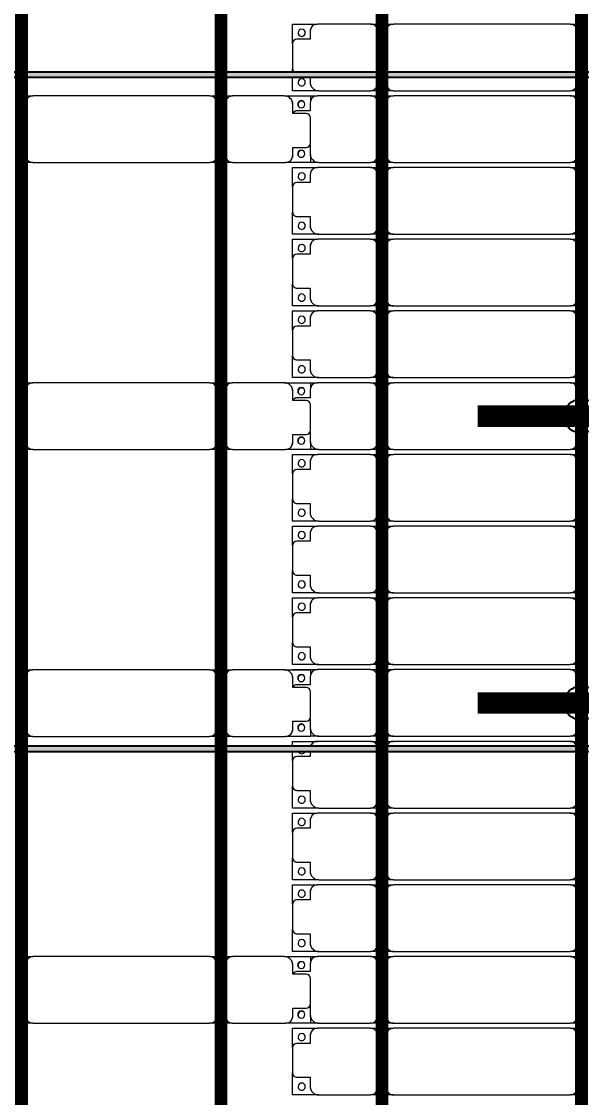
# Model space of a CAD drawing. Header units: millimetres. Extents: x 312848 to 517332, y -142134 to -35114.
# Drawn here: x 395425 to 399325, y -120078 to -112578 of the extents above; entities that cross this region are included whole.
import ezdxf

# ---------------------------------------------------------------- set-up
doc = ezdxf.new("R2010")
doc.units = ezdxf.units.MM
for name, color, linetype, lineweight in [('A-ANNO-DIMS', 211, 'Continuous', 9), ('A-ANNO-DIMS-500', 211, 'Continuous', 9), ('A-GENM', 13, 'Continuous', 9), ('S-BEAM', 12, 'Continuous', 9)]:
    doc.layers.add(name, color=color, linetype=linetype, lineweight=lineweight)
doc.layers.add('GC-HOP 40x60 GIA CUONG', color=1, linetype='Continuous')
doc.styles.add('Trebuchet MS', font='trebuc.ttf', dxfattribs={"width": 0.8, "height": 1500})
doc.dimstyles.new('Arc_Length_-_3mm_Trebuchet_MS_3', dxfattribs={"dimscale": 304.8, "dimtxt": 1546.42636, "dimasz": 1.64042, "dimexe": 2.46063, "dimexo": 2.46063, "dimgap": 0.492126, "dimtad": 1, "dimdec": 0, "dimrnd": 10, "dimzin": 0, "dimdsep": 46, "dimtxsty": 'Trebuchet MS', "dimblk1": 'OBLIQUE', "dimblk2": 'OBLIQUE', "dimsah": 1, "dimcen": 0.09, "dimdle": 1.64042, "dimazin": 0, "dimtfac": 1, "dimtdec": 4, "dimtix": 1, "dimtmove": 0, "dimatfit": 3, "dimfxl": 1, "dimtvp": 1, "dimtfill": 1, "dimtolj": 1, "dimtzin": 0, "dimarcsym": 2})

# ---------------------------------------------------------------- blocks, each defined once
blk = doc.blocks.new('Dai phao do pin - DẢI PHAO ĐỠ PIN-67477-KHUNG KẾT CẤU BÈ PIN 3')
at = {"layer": 'A-GENM', "color": 7}
for p, q in [((67090, 241.6), (67149.7, 241.6)), ((68380.3, 241.6), (67149.7, 241.6)), ((68380.3, 241.6), (68440, 241.6)), ((68480, 241.6), (68539.7, 241.6)), ((68899.7, 241.6), (68539.7, 241.6)), ((68899.7, 241.6), (69082.2, 241.6)), ((69082.2, 241.6), (69082.2, 196.5)), ((67099.7, 191.6), (67099.7, -173.4)), ((68430.3, -173.4), (68430.3, 191.6)), ((68489.7, 191.6), (68489.7, -173.4)), ((68959.7, 118.2), (68959.7, 181.6)), ((69052.2, 118.2), (68959.7, 118.2)), ((69082.2, -88.2), (69082.2, 88.2)), ((68959.7, -173.4), (68959.7, -118.2)), ((68959.7, -118.2), (69052.2, -118.2)), ((67149.7, -223.4), (67090, -223.4)), ((67149.7, -223.4), (68380.3, -223.4)), ((68440, -223.4), (68380.3, -223.4)), ((68539.7, -223.4), (68480, -223.4)), ((68539.7, -223.4), (68909.7, -223.4)), ((69082.2, -223.4), (68909.7, -223.4)), ((69082.2, -169.7), (69082.2, -223.4))]:
    blk.add_line(p, q, dxfattribs=at)
for centre, radius, start, end in [((67149.7, 191.6), 50, 90, 180), ((67149.7, 191.6), 50, 105, 180), ((68380.3, 191.6), 50, 0, 90), ((68380.3, 191.6), 50, 15, 90), ((68539.7, 191.6), 50, 90, 180), ((68539.7, 191.6), 50, 135, 180), ((68899.7, 181.6), 60, 360, 90), ((68899.7, 181.6), 60, 360, 30), ((69018.6, 183.2), 25, 0, 180), ((69018.6, 183.2), 25, 180, 0), ((69052.2, 88.2), 30, 0, 90), ((69018.6, -161.8), 25, 0, 180), ((69052.2, -88.2), 30, 270, 0), ((69052.2, -88.2), 30, 300, 330), ((67149.7, -173.4), 50, 180, 270), ((67149.7, -173.4), 50, 180, 270), ((68380.3, -173.4), 50, 270, 0), ((68380.3, -173.4), 50, 285, 0), ((68539.7, -173.4), 50, 180, 270), ((68539.7, -173.4), 50, 180, 225), ((68909.7, -173.4), 50, 270, 0), ((68909.7, -173.4), 50, 315, 0), ((69018.6, -161.8), 25, 180, 0)]:
    blk.add_arc(centre, radius, start, end, dxfattribs=at)
blk = doc.blocks.new('Dai phao do pin - DẢI PHAO ĐỠ PIN-V1-KHUNG KẾT CẤU BÈ PIN 3')
at = {"layer": 'A-GENM', "color": 7}
for p, q in [((67090, 241.6), (67149.7, 241.6)), ((68380.3, 241.6), (67149.7, 241.6)), ((68380.3, 241.6), (68440, 241.6)), ((68480, 241.6), (68539.7, 241.6)), ((68899.7, 241.6), (68539.7, 241.6)), ((68899.7, 241.6), (69082.2, 241.6)), ((69082.2, 241.6), (69082.2, 196.5)), ((67099.7, 191.6), (67099.7, -173.4)), ((68430.3, -173.4), (68430.3, 191.6)), ((68489.7, 191.6), (68489.7, -173.4)), ((68959.7, 118.2), (68959.7, 181.6)), ((69052.2, 118.2), (68959.7, 118.2)), ((69082.2, -88.2), (69082.2, 88.2)), ((68959.7, -173.4), (68959.7, -118.2)), ((68959.7, -118.2), (69052.2, -118.2)), ((67149.7, -223.4), (67090, -223.4)), ((67149.7, -223.4), (68380.3, -223.4)), ((68440, -223.4), (68380.3, -223.4)), ((68539.7, -223.4), (68480, -223.4)), ((68539.7, -223.4), (68909.7, -223.4)), ((69082.2, -223.4), (68909.7, -223.4)), ((69082.2, -169.7), (69082.2, -223.4))]:
    blk.add_line(p, q, dxfattribs=at)
for centre, radius, start, end in [((67149.7, 191.6), 50, 90, 180), ((67149.7, 191.6), 50, 105, 180), ((68380.3, 191.6), 50, 0, 90), ((68380.3, 191.6), 50, 15, 90), ((68539.7, 191.6), 50, 90, 180), ((68539.7, 191.6), 50, 135, 180), ((68899.7, 181.6), 60, 360, 90), ((68899.7, 181.6), 60, 360, 30), ((69018.6, 183.2), 25, 0, 180), ((69018.6, 183.2), 25, 180, 0), ((69052.2, 88.2), 30, 0, 90), ((69018.6, -161.8), 25, 0, 180), ((69052.2, -88.2), 30, 270, 0), ((69052.2, -88.2), 30, 300, 330), ((67149.7, -173.4), 50, 180, 270), ((67149.7, -173.4), 50, 180, 270), ((68380.3, -173.4), 50, 270, 0), ((68380.3, -173.4), 50, 285, 0), ((68539.7, -173.4), 50, 180, 270), ((68539.7, -173.4), 50, 180, 225), ((68909.7, -173.4), 50, 270, 0), ((68909.7, -173.4), 50, 315, 0), ((69018.6, -161.8), 25, 180, 0)]:
    blk.add_arc(centre, radius, start, end, dxfattribs=at)
blk = doc.blocks.new('Dai phao do pin - DẢI PHAO ĐỠ PIN-V3-KHUNG KẾT CẤU BÈ PIN 3')
at = {"layer": 'A-GENM', "color": 7}
for p, q in [((67090, 241.6), (67149.7, 241.6)), ((68380.3, 241.6), (67149.7, 241.6)), ((68380.3, 241.6), (68440, 241.6)), ((68480, 241.6), (68539.7, 241.6)), ((68899.7, 241.6), (68539.7, 241.6)), ((68899.7, 241.6), (69082.2, 241.6)), ((69082.2, 241.6), (69082.2, 196.5)), ((67099.7, 191.6), (67099.7, -173.4)), ((68430.3, -173.4), (68430.3, 191.6)), ((68489.7, 191.6), (68489.7, -173.4)), ((68959.7, 118.2), (68959.7, 181.6)), ((69052.2, 118.2), (68959.7, 118.2)), ((69082.2, -88.2), (69082.2, 88.2)), ((68959.7, -173.4), (68959.7, -118.2)), ((68959.7, -118.2), (69052.2, -118.2)), ((67149.7, -223.4), (67090, -223.4)), ((67149.7, -223.4), (68380.3, -223.4)), ((68440, -223.4), (68380.3, -223.4)), ((68539.7, -223.4), (68480, -223.4)), ((68539.7, -223.4), (68909.7, -223.4)), ((69082.2, -223.4), (68909.7, -223.4)), ((69082.2, -169.7), (69082.2, -223.4))]:
    blk.add_line(p, q, dxfattribs=at)
for centre, radius, start, end in [((67149.7, 191.6), 50, 90, 180), ((67149.7, 191.6), 50, 105, 180), ((68380.3, 191.6), 50, 0, 90), ((68380.3, 191.6), 50, 15, 90), ((68539.7, 191.6), 50, 90, 180), ((68539.7, 191.6), 50, 135, 180), ((68899.7, 181.6), 60, 360, 90), ((68899.7, 181.6), 60, 360, 30), ((69018.6, 183.2), 25, 0, 180), ((69018.6, 183.2), 25, 180, 0), ((69052.2, 88.2), 30, 0, 90), ((69018.6, -161.8), 25, 0, 180), ((69052.2, -88.2), 30, 270, 0), ((69052.2, -88.2), 30, 300, 330), ((67149.7, -173.4), 50, 180, 270), ((67149.7, -173.4), 50, 180, 270), ((68380.3, -173.4), 50, 270, 0), ((68380.3, -173.4), 50, 285, 0), ((68539.7, -173.4), 50, 180, 270), ((68539.7, -173.4), 50, 180, 225), ((68909.7, -173.4), 50, 270, 0), ((68909.7, -173.4), 50, 315, 0), ((69018.6, -161.8), 25, 180, 0)]:
    blk.add_arc(centre, radius, start, end, dxfattribs=at)
blk = doc.blocks.new('Dầm C52 - Hộp 40x60-V18-KHUNG KẾT CẤU BÈ PIN 3')
at = {"layer": 'S-BEAM', "lineweight": 25}
blk.add_hatch(color=4, dxfattribs=at).paths.add_polyline_path([(55975.3, -20), (55975.3, 20), (-55975.3, 20), (-55975.3, -20), (55935.6, -20)])
at = {"layer": 'S-BEAM', "color": 4, "lineweight": 25}
for p, q in [((-55975.3, 20), (55975.3, 20)), ((55975.3, -20), (-55975.3, -20))]:
    blk.add_line(p, q, dxfattribs=at)
blk = doc.blocks.new('Dầm C52 - Hộp 40x60-65303-KHUNG KẾT CẤU BÈ PIN 3')
at = {"layer": 'S-BEAM', "lineweight": 25}
blk.add_hatch(color=4, dxfattribs=at).paths.add_polyline_path([(55410.9, -20), (55410.9, 20), (-55410.9, 20), (-55410.9, -20), (55371.2, -20)])
at = {"layer": 'S-BEAM', "color": 4, "lineweight": 25}
for p, q in [((-55410.9, 20), (55410.9, 20)), ((55410.9, -20), (-55410.9, -20))]:
    blk.add_line(p, q, dxfattribs=at)
blk = doc.blocks.new('Dải phao đi lại kèm đỡ invester - DẢI PHAO ĐI LẠI-V20-KHUNG KẾT CẤU BÈ PIN 3')
at = {"layer": 'A-GENM', "color": 7}
for p, q in [((13258.4, 1312.2), (13411.8, 1312.2)), ((13258.4, 1129.7), (13258.4, 1312.2)), ((13381.8, 1282.2), (13381.8, 1189.7)), ((13588.2, 1312.2), (13411.8, 1312.2)), ((13588.2, 1312.2), (13723.4, 1312.2)), ((13618.2, 1189.7), (13618.2, 1282.2)), ((13723.4, 1312.2), (13723.4, 1139.7)), ((13794.6, 1312.2), (13803.5, 1312.2)), ((14118.2, 1189.7), (14118.2, 1282.2)), ((14169.7, 1312.2), (14176.8, 1312.2)), ((14223.4, 1312.2), (14223.4, 1139.7)), ((14258.4, 1312.2), (14411.8, 1312.2)), ((14258.4, 1129.7), (14258.4, 1312.2)), ((14381.8, 1282.2), (14381.8, 1189.7)), ((14588.2, 1312.2), (14411.8, 1312.2)), ((14588.2, 1312.2), (14723.4, 1312.2)), ((14618.2, 1189.7), (14618.2, 1282.2)), ((14723.4, 1312.2), (14723.4, 1139.7)), ((14758.4, 1312.2), (14911.8, 1312.2)), ((14758.4, 1129.7), (14758.4, 1312.2)), ((14881.8, 1282.2), (14881.8, 1189.7)), ((15088.2, 1312.2), (14911.8, 1312.2)), ((15088.2, 1312.2), (15223.4, 1312.2)), ((15118.2, 1189.7), (15118.2, 1282.2)), ((15223.4, 1312.2), (15223.4, 1139.7)), ((15258.4, 1312.2), (15411.8, 1312.2)), ((15258.4, 1129.7), (15258.4, 1312.2)), ((15381.8, 1282.2), (15381.8, 1189.7)), ((15588.2, 1312.2), (15411.8, 1312.2)), ((15588.2, 1312.2), (15651.2, 1312.2)), ((15618.2, 1189.7), (15618.2, 1282.2)), ((15691.2, 1312.2), (15723.4, 1312.2)), ((15723.4, 1312.2), (15723.4, 1139.7)), ((15794.6, 1312.2), (15803.5, 1312.2)), ((16118.2, 1189.7), (16118.2, 1282.2)), ((16169.7, 1312.2), (16176.8, 1312.2)), ((16223.4, 1312.2), (16223.4, 1139.7)), ((16258.4, 1312.2), (16411.8, 1312.2)), ((16258.4, 1129.7), (16258.4, 1312.2)), ((16381.8, 1282.2), (16381.8, 1189.7)), ((16588.2, 1312.2), (16411.8, 1312.2)), ((16588.2, 1312.2), (16723.4, 1312.2)), ((16618.2, 1189.7), (16618.2, 1282.2)), ((16723.4, 1312.2), (16723.4, 1139.7)), ((16758.4, 1312.2), (16911.8, 1312.2)), ((16758.4, 1129.7), (16758.4, 1312.2)), ((16881.8, 1282.2), (16881.8, 1189.7)), ((17088.2, 1312.2), (16911.8, 1312.2)), ((17088.2, 1312.2), (17223.4, 1312.2)), ((17118.2, 1189.7), (17118.2, 1282.2)), ((17223.4, 1312.2), (17223.4, 1139.7)), ((17258.4, 1312.2), (17411.8, 1312.2)), ((17258.4, 1129.7), (17258.4, 1312.2)), ((17381.8, 1282.2), (17381.8, 1189.7)), ((17588.2, 1312.2), (17411.8, 1312.2)), ((17588.2, 1312.2), (17723.4, 1312.2)), ((17618.2, 1189.7), (17618.2, 1282.2)), ((17723.4, 1312.2), (17723.4, 1139.7)), ((17794.6, 1312.2), (17803.5, 1312.2)), ((18118.2, 1189.7), (18118.2, 1282.2)), ((18169.7, 1312.2), (18176.8, 1312.2)), ((18223.4, 1312.2), (18223.4, 1139.7)), ((18258.4, 1312.2), (18411.8, 1312.2)), ((18258.4, 1129.7), (18258.4, 1312.2)), ((18381.8, 1282.2), (18381.8, 1189.7)), ((18588.2, 1312.2), (18411.8, 1312.2)), ((18588.2, 1312.2), (18723.4, 1312.2)), ((18618.2, 1189.7), (18618.2, 1282.2)), ((18723.4, 1312.2), (18723.4, 1139.7)), ((18758.4, 1312.2), (18911.8, 1312.2)), ((18758.4, 1129.7), (18758.4, 1312.2)), ((18881.8, 1282.2), (18881.8, 1189.7)), ((19088.2, 1312.2), (18911.8, 1312.2)), ((19088.2, 1312.2), (19223.4, 1312.2)), ((19118.2, 1189.7), (19118.2, 1282.2)), ((19223.4, 1312.2), (19223.4, 1139.7)), ((19258.4, 1312.2), (19411.8, 1312.2)), ((19258.4, 1129.7), (19258.4, 1312.2)), ((19381.8, 1282.2), (19381.8, 1189.7)), ((19588.2, 1312.2), (19411.8, 1312.2)), ((19588.2, 1312.2), (19723.4, 1312.2)), ((19618.2, 1189.7), (19618.2, 1282.2)), ((19723.4, 1312.2), (19723.4, 1139.7)), ((19794.6, 1312.2), (19803.5, 1312.2)), ((20118.2, 1189.7), (20118.2, 1282.2)), ((20169.7, 1312.2), (20176.8, 1312.2)), ((20223.4, 1312.2), (20223.4, 1139.7)), ((20258.4, 1312.2), (20351.2, 1312.2)), ((20258.4, 1129.7), (20258.4, 1312.2)), ((20391.2, 1312.2), (20411.8, 1312.2)), ((20588.2, 1312.2), (20411.8, 1312.2)), ((20588.2, 1312.2), (20723.4, 1312.2)), ((20618.2, 1189.7), (20618.2, 1282.2)), ((20723.4, 1312.2), (20723.4, 1139.7)), ((13258.4, 1129.7), (13258.4, 769.7)), ((13381.8, 1189.7), (13318.4, 1189.7)), ((13673.4, 1189.7), (13618.2, 1189.7)), ((13723.4, 769.7), (13723.4, 1139.7)), ((13758.4, 1129.7), (13758.4, 1188.8)), ((13758.4, 1129.7), (13758.4, 769.7)), ((13881.8, 1189.7), (13818.4, 1189.7)), ((14173.4, 1189.7), (14118.2, 1189.7)), ((14223.4, 769.7), (14223.4, 1139.7)), ((14258.4, 1129.7), (14258.4, 769.7)), ((14381.8, 1189.7), (14318.4, 1189.7)), ((14673.4, 1189.7), (14618.2, 1189.7)), ((14723.4, 769.7), (14723.4, 1139.7)), ((14758.4, 1129.7), (14758.4, 769.7)), ((14881.8, 1189.7), (14818.4, 1189.7)), ((15173.4, 1189.7), (15118.2, 1189.7)), ((15223.4, 769.7), (15223.4, 1139.7)), ((15258.4, 1129.7), (15258.4, 769.7)), ((15381.8, 1189.7), (15318.4, 1189.7)), ((15651.2, 1189.7), (15618.2, 1189.7)), ((15723.4, 769.7), (15723.4, 1139.7)), ((15758.4, 1129.7), (15758.4, 1188.8)), ((15758.4, 1129.7), (15758.4, 769.7)), ((15881.8, 1189.7), (15818.4, 1189.7)), ((16173.4, 1189.7), (16118.2, 1189.7)), ((16223.4, 769.7), (16223.4, 1139.7)), ((16258.4, 1129.7), (16258.4, 769.7)), ((16381.8, 1189.7), (16318.4, 1189.7)), ((16673.4, 1189.7), (16618.2, 1189.7)), ((16723.4, 769.7), (16723.4, 1139.7)), ((16758.4, 1129.7), (16758.4, 769.7)), ((16881.8, 1189.7), (16818.4, 1189.7)), ((17173.4, 1189.7), (17118.2, 1189.7)), ((17223.4, 769.7), (17223.4, 1139.7)), ((17258.4, 1129.7), (17258.4, 769.7)), ((17381.8, 1189.7), (17318.4, 1189.7)), ((17673.4, 1189.7), (17618.2, 1189.7)), ((17723.4, 769.7), (17723.4, 1139.7)), ((17758.4, 1129.7), (17758.4, 1188.8)), ((17758.4, 1129.7), (17758.4, 769.7)), ((17881.8, 1189.7), (17818.4, 1189.7)), ((18173.4, 1189.7), (18118.2, 1189.7)), ((18223.4, 769.7), (18223.4, 1139.7)), ((18258.4, 1129.7), (18258.4, 769.7)), ((18381.8, 1189.7), (18318.4, 1189.7)), ((18673.4, 1189.7), (18618.2, 1189.7)), ((18723.4, 769.7), (18723.4, 1139.7)), ((18758.4, 1129.7), (18758.4, 769.7)), ((18881.8, 1189.7), (18818.4, 1189.7)), ((19173.4, 1189.7), (19118.2, 1189.7)), ((19223.4, 769.7), (19223.4, 1139.7)), ((19258.4, 1129.7), (19258.4, 769.7)), ((19381.8, 1189.7), (19318.4, 1189.7)), ((19673.4, 1189.7), (19618.2, 1189.7)), ((19723.4, 769.7), (19723.4, 1139.7)), ((19758.4, 1129.7), (19758.4, 1188.8)), ((19758.4, 1129.7), (19758.4, 769.7)), ((19881.8, 1189.7), (19818.4, 1189.7)), ((20173.4, 1189.7), (20118.2, 1189.7)), ((20223.4, 769.7), (20223.4, 1139.7)), ((20258.4, 1129.7), (20258.4, 769.7)), ((20351.2, 1189.7), (20318.4, 1189.7)), ((20673.4, 1189.7), (20618.2, 1189.7)), ((20723.4, 769.7), (20723.4, 1139.7)), ((13258.4, 710), (13258.4, 769.7)), ((13723.4, 769.7), (13723.4, 710)), ((13758.4, 710), (13758.4, 769.7)), ((14223.4, 769.7), (14223.4, 710)), ((14258.4, 710), (14258.4, 769.7)), ((14723.4, 769.7), (14723.4, 710)), ((14758.4, 710), (14758.4, 769.7)), ((15223.4, 769.7), (15223.4, 710)), ((15258.4, 710), (15258.4, 769.7)), ((15723.4, 769.7), (15723.4, 710)), ((15758.4, 710), (15758.4, 769.7)), ((16223.4, 769.7), (16223.4, 710)), ((16258.4, 710), (16258.4, 769.7)), ((16723.4, 769.7), (16723.4, 710)), ((16758.4, 710), (16758.4, 769.7)), ((17223.4, 769.7), (17223.4, 710)), ((17258.4, 710), (17258.4, 769.7)), ((17723.4, 769.7), (17723.4, 710)), ((17758.4, 710), (17758.4, 769.7)), ((18223.4, 769.7), (18223.4, 710)), ((18258.4, 710), (18258.4, 769.7)), ((18723.4, 769.7), (18723.4, 710)), ((18758.4, 710), (18758.4, 769.7)), ((19223.4, 769.7), (19223.4, 710)), ((19258.4, 710), (19258.4, 769.7)), ((19723.4, 769.7), (19723.4, 710)), ((19758.4, 710), (19758.4, 769.7)), ((20223.4, 769.7), (20223.4, 710)), ((20258.4, 710), (20258.4, 769.7)), ((20723.4, 769.7), (20723.4, 710)), ((13308.4, 719.7), (13673.4, 719.7)), ((13808.4, 719.7), (14173.4, 719.7)), ((14308.4, 719.7), (14673.4, 719.7)), ((14808.4, 719.7), (15173.4, 719.7)), ((15308.4, 719.7), (15651.2, 719.7)), ((15808.4, 719.7), (16173.4, 719.7)), ((16308.4, 719.7), (16673.4, 719.7)), ((16808.4, 719.7), (17173.4, 719.7)), ((17308.4, 719.7), (17673.4, 719.7)), ((17808.4, 719.7), (18173.4, 719.7)), ((18308.4, 719.7), (18673.4, 719.7)), ((18808.4, 719.7), (19173.4, 719.7)), ((19308.4, 719.7), (19673.4, 719.7)), ((19808.4, 719.7), (20173.4, 719.7)), ((20308.4, 719.7), (20351.2, 719.7)), ((20391.2, 719.7), (20673.4, 719.7)), ((13258.4, 610.3), (13258.4, 670)), ((13258.4, 610.3), (13258.4, -620.3)), ((13673.4, 660.3), (13308.4, 660.3)), ((13723.4, 670), (13723.4, 610.3)), ((13723.4, -620.3), (13723.4, 610.3)), ((13758.4, 610.3), (13758.4, 670)), ((13758.4, 610.3), (13758.4, -620.3)), ((14173.4, 660.3), (13808.4, 660.3)), ((14223.4, 670), (14223.4, 610.3)), ((14223.4, -620.3), (14223.4, 610.3)), ((14258.4, 610.3), (14258.4, 670)), ((14258.4, 610.3), (14258.4, -620.3)), ((14673.4, 660.3), (14308.4, 660.3)), ((14723.4, 670), (14723.4, 610.3)), ((14723.4, -620.3), (14723.4, 610.3)), ((14758.4, 610.3), (14758.4, 670)), ((14758.4, 610.3), (14758.4, -620.3)), ((15173.4, 660.3), (14808.4, 660.3)), ((15223.4, 670), (15223.4, 610.3)), ((15223.4, -620.3), (15223.4, 610.3)), ((15258.4, 610.3), (15258.4, 670)), ((15258.4, 610.3), (15258.4, -620.3)), ((15651.2, 660.3), (15308.4, 660.3)), ((15723.4, 670), (15723.4, 610.3)), ((15723.4, -620.3), (15723.4, 610.3)), ((15758.4, 610.3), (15758.4, 670)), ((15758.4, 610.3), (15758.4, -620.3)), ((16173.4, 660.3), (15808.4, 660.3)), ((16223.4, 670), (16223.4, 610.3)), ((16223.4, -620.3), (16223.4, 610.3)), ((16258.4, 610.3), (16258.4, 670)), ((16258.4, 610.3), (16258.4, -620.3)), ((16673.4, 660.3), (16308.4, 660.3)), ((16723.4, 670), (16723.4, 610.3)), ((16723.4, -620.3), (16723.4, 610.3)), ((16758.4, 610.3), (16758.4, 670)), ((16758.4, 610.3), (16758.4, -620.3)), ((17173.4, 660.3), (16808.4, 660.3)), ((17223.4, 670), (17223.4, 610.3)), ((17223.4, -620.3), (17223.4, 610.3)), ((17258.4, 610.3), (17258.4, 670)), ((17258.4, 610.3), (17258.4, -620.3)), ((17673.4, 660.3), (17308.4, 660.3)), ((17723.4, 670), (17723.4, 610.3)), ((17723.4, -620.3), (17723.4, 610.3)), ((17758.4, 610.3), (17758.4, 670)), ((17758.4, 610.3), (17758.4, -620.3)), ((18173.4, 660.3), (17808.4, 660.3)), ((18223.4, 670), (18223.4, 610.3)), ((18223.4, -620.3), (18223.4, 610.3)), ((18258.4, 610.3), (18258.4, 670)), ((18258.4, 610.3), (18258.4, -620.3)), ((18673.4, 660.3), (18308.4, 660.3)), ((18723.4, 670), (18723.4, 610.3)), ((18723.4, -620.3), (18723.4, 610.3)), ((18758.4, 610.3), (18758.4, 670)), ((18758.4, 610.3), (18758.4, -620.3)), ((19173.4, 660.3), (18808.4, 660.3)), ((19223.4, 670), (19223.4, 610.3)), ((19223.4, -620.3), (19223.4, 610.3)), ((19258.4, 610.3), (19258.4, 670)), ((19258.4, 610.3), (19258.4, -620.3)), ((19673.4, 660.3), (19308.4, 660.3)), ((19723.4, 670), (19723.4, 610.3)), ((19723.4, -620.3), (19723.4, 610.3)), ((19758.4, 610.3), (19758.4, 670)), ((19758.4, 610.3), (19758.4, -620.3)), ((20173.4, 660.3), (19808.4, 660.3)), ((20223.4, 670), (20223.4, 610.3)), ((20223.4, -620.3), (20223.4, 610.3)), ((20258.4, 610.3), (20258.4, 670)), ((20258.4, 610.3), (20258.4, -620.3)), ((20351.2, 660.3), (20308.4, 660.3)), ((20673.4, 660.3), (20391.2, 660.3)), ((20723.4, 670), (20723.4, 610.3)), ((20723.4, -620.3), (20723.4, 610.3)), ((13258.4, -680), (13258.4, -620.3)), ((13308.4, -670.3), (13673.4, -670.3)), ((13723.4, -620.3), (13723.4, -680)), ((13758.4, -680), (13758.4, -620.3)), ((13808.4, -670.3), (14173.4, -670.3)), ((14223.4, -620.3), (14223.4, -680)), ((14258.4, -680), (14258.4, -620.3)), ((14308.4, -670.3), (14673.4, -670.3)), ((14723.4, -620.3), (14723.4, -680)), ((14758.4, -680), (14758.4, -620.3)), ((14808.4, -670.3), (15173.4, -670.3)), ((15223.4, -620.3), (15223.4, -680)), ((15258.4, -680), (15258.4, -620.3)), ((15308.4, -670.3), (15651.2, -670.3)), ((15723.4, -620.3), (15723.4, -680)), ((15758.4, -680), (15758.4, -620.3)), ((15808.4, -670.3), (16173.4, -670.3)), ((16223.4, -620.3), (16223.4, -680)), ((16258.4, -680), (16258.4, -620.3)), ((16308.4, -670.3), (16673.4, -670.3)), ((16723.4, -620.3), (16723.4, -680)), ((16758.4, -680), (16758.4, -620.3)), ((16808.4, -670.3), (17173.4, -670.3)), ((17223.4, -620.3), (17223.4, -680)), ((17258.4, -680), (17258.4, -620.3)), ((17308.4, -670.3), (17673.4, -670.3)), ((17723.4, -620.3), (17723.4, -680)), ((17758.4, -680), (17758.4, -620.3)), ((17808.4, -670.3), (18173.4, -670.3)), ((18223.4, -620.3), (18223.4, -680)), ((18258.4, -680), (18258.4, -620.3)), ((18308.4, -670.3), (18673.4, -670.3)), ((18723.4, -620.3), (18723.4, -680)), ((18758.4, -680), (18758.4, -620.3)), ((18808.4, -670.3), (19173.4, -670.3)), ((19223.4, -620.3), (19223.4, -680)), ((19258.4, -680), (19258.4, -620.3)), ((19308.4, -670.3), (19673.4, -670.3)), ((19723.4, -620.3), (19723.4, -680)), ((19758.4, -680), (19758.4, -620.3)), ((19808.4, -670.3), (20173.4, -670.3)), ((20223.4, -620.3), (20223.4, -680)), ((20258.4, -680), (20258.4, -620.3)), ((20308.4, -670.3), (20351.2, -670.3)), ((20391.2, -670.3), (20673.4, -670.3)), ((20723.4, -620.3), (20723.4, -680))]:
    blk.add_line(p, q, dxfattribs=at)
for centre, radius, start, end in [((13411.8, 1282.2), 30, 90, 180), ((13411.8, 1282.2), 30, 90, 150), ((13588.2, 1282.2), 30, 360, 90), ((13588.2, 1282.2), 30, 30, 90), ((14088.2, 1282.2), 30, 0, 60), ((14411.8, 1282.2), 30, 90, 180), ((14411.8, 1282.2), 30, 90, 150), ((14588.2, 1282.2), 30, 360, 90), ((14588.2, 1282.2), 30, 30, 90), ((14911.8, 1282.2), 30, 90, 180), ((14911.8, 1282.2), 30, 90, 150), ((15088.2, 1282.2), 30, 360, 90), ((15088.2, 1282.2), 30, 30, 90), ((15411.8, 1282.2), 30, 90, 180), ((15411.8, 1282.2), 30, 90, 150), ((15588.2, 1282.2), 30, 0, 90), ((15588.2, 1282.2), 30, 30, 90), ((16088.2, 1282.2), 30, 0, 60), ((16411.8, 1282.2), 30, 90, 180), ((16411.8, 1282.2), 30, 90, 150), ((16588.2, 1282.2), 30, 0, 90), ((16588.2, 1282.2), 30, 30, 90), ((16911.8, 1282.2), 30, 90, 180), ((16911.8, 1282.2), 30, 90, 150), ((17088.2, 1282.2), 30, 360, 90), ((17088.2, 1282.2), 30, 30, 90), ((17411.8, 1282.2), 30, 90, 180), ((17411.8, 1282.2), 30, 90, 150), ((17588.2, 1282.2), 30, 0, 90), ((17588.2, 1282.2), 30, 30, 90), ((18088.2, 1282.2), 30, 360, 60), ((18411.8, 1282.2), 30, 90, 180), ((18411.8, 1282.2), 30, 90, 150), ((18588.2, 1282.2), 30, 0, 90), ((18588.2, 1282.2), 30, 30, 90), ((18911.8, 1282.2), 30, 90, 180), ((18911.8, 1282.2), 30, 90, 150), ((19088.2, 1282.2), 30, 0, 90), ((19088.2, 1282.2), 30, 30, 90), ((19411.8, 1282.2), 30, 90, 180), ((19411.8, 1282.2), 30, 90, 150), ((19588.2, 1282.2), 30, 360, 90), ((19588.2, 1282.2), 30, 30, 90), ((20088.2, 1282.2), 30, 0, 60), ((20411.8, 1282.2), 30, 90, 120), ((20411.8, 1282.2), 30, 90, 120), ((20588.2, 1282.2), 30, 360, 90), ((20588.2, 1282.2), 30, 30, 90), ((13316.8, 1248.6), 25, 90, 270), ((13316.8, 1248.6), 25, 270, 90), ((13661.8, 1248.6), 25, 90, 270), ((13661.8, 1248.6), 25, 180, 195), ((13661.8, 1248.6), 25, 270, 90), ((13816.8, 1248.6), 25, 90, 120), ((13816.8, 1248.6), 25, 330, 90), ((14161.8, 1248.6), 25, 90, 120), ((14161.8, 1248.6), 25, 330, 90), ((14316.8, 1248.6), 25, 90, 270), ((14316.8, 1248.6), 25, 270, 90), ((14661.8, 1248.6), 25, 90, 270), ((14661.8, 1248.6), 25, 180, 195), ((14661.8, 1248.6), 25, 270, 90), ((14816.8, 1248.6), 25, 90, 270), ((14816.8, 1248.6), 25, 270, 90), ((15161.8, 1248.6), 25, 90, 270), ((15161.8, 1248.6), 25, 180, 195), ((15161.8, 1248.6), 25, 270, 90), ((15316.8, 1248.6), 25, 90, 270), ((15316.8, 1248.6), 25, 270, 90), ((15661.8, 1248.6), 25, 120, 240), ((15661.8, 1248.6), 25, 180, 195), ((15816.8, 1248.6), 25, 90, 120), ((15816.8, 1248.6), 25, 330, 90), ((16161.8, 1248.6), 25, 90, 120), ((16161.8, 1248.6), 25, 330, 90), ((16316.8, 1248.6), 25, 90, 270), ((16316.8, 1248.6), 25, 270, 90), ((16661.8, 1248.6), 25, 90, 270), ((16661.8, 1248.6), 25, 180, 195), ((16661.8, 1248.6), 25, 270, 90), ((16816.8, 1248.6), 25, 90, 270), ((16816.8, 1248.6), 25, 270, 90), ((17161.8, 1248.6), 25, 90, 270), ((17161.8, 1248.6), 25, 180, 195), ((17161.8, 1248.6), 25, 270, 90), ((17316.8, 1248.6), 25, 90, 270), ((17316.8, 1248.6), 25, 270, 90), ((17661.8, 1248.6), 25, 90, 270), ((17661.8, 1248.6), 25, 180, 195), ((17661.8, 1248.6), 25, 270, 90), ((17816.8, 1248.6), 25, 90, 120), ((17816.8, 1248.6), 25, 330, 90), ((18161.8, 1248.6), 25, 90, 120), ((18161.8, 1248.6), 25, 330, 90), ((18316.8, 1248.6), 25, 90, 270), ((18316.8, 1248.6), 25, 270, 90), ((18661.8, 1248.6), 25, 90, 270), ((18661.8, 1248.6), 25, 180, 195), ((18661.8, 1248.6), 25, 270, 90), ((18816.8, 1248.6), 25, 90, 270), ((18816.8, 1248.6), 25, 270, 90), ((19161.8, 1248.6), 25, 90, 270), ((19161.8, 1248.6), 25, 180, 195), ((19161.8, 1248.6), 25, 270, 90), ((19316.8, 1248.6), 25, 90, 270), ((19316.8, 1248.6), 25, 270, 90), ((19661.8, 1248.6), 25, 90, 270), ((19661.8, 1248.6), 25, 180, 195), ((19661.8, 1248.6), 25, 270, 90), ((19816.8, 1248.6), 25, 90, 120), ((19816.8, 1248.6), 25, 330, 90), ((20161.8, 1248.6), 25, 90, 120), ((20161.8, 1248.6), 25, 330, 90), ((20316.8, 1248.6), 25, 90, 270), ((20316.8, 1248.6), 25, 270, 90), ((20661.8, 1248.6), 25, 90, 270), ((20661.8, 1248.6), 25, 180, 195), ((20661.8, 1248.6), 25, 270, 90), ((13318.4, 1129.7), 60, 90, 180), ((13318.4, 1129.7), 60, 90, 120), ((13673.4, 1139.7), 50, 0, 90), ((13673.4, 1139.7), 50, 45, 90), ((13818.4, 1129.7), 60, 90, 180), ((13818.4, 1129.7), 60, 105, 120), ((14173.4, 1139.7), 50, 0, 90), ((14173.4, 1139.7), 50, 45, 75), ((14318.4, 1129.7), 60, 90, 180), ((14318.4, 1129.7), 60, 90.81571, 120), ((14673.4, 1139.7), 50, 0, 90), ((14673.4, 1139.7), 50, 45, 90), ((14818.4, 1129.7), 60, 90, 180), ((14818.4, 1129.7), 60, 90, 120), ((15173.4, 1139.7), 50, 360, 90), ((15173.4, 1139.7), 50, 45, 90), ((15318.4, 1129.7), 60, 90, 180), ((15318.4, 1129.7), 60, 90, 120), ((15673.4, 1139.7), 50, 360, 68.92376), ((15673.4, 1139.7), 50, 45, 68.92376), ((15818.4, 1129.7), 60, 90, 180), ((15818.4, 1129.7), 60, 105, 120), ((16173.4, 1139.7), 50, 360, 90), ((16173.4, 1139.7), 50, 45, 75), ((16318.4, 1129.7), 60, 90, 180), ((16318.4, 1129.7), 60, 90, 120), ((16673.4, 1139.7), 50, 0, 90), ((16673.4, 1139.7), 50, 45, 90), ((16818.4, 1129.7), 60, 90, 180), ((16818.4, 1129.7), 60, 90, 120), ((17173.4, 1139.7), 50, 360, 90), ((17173.4, 1139.7), 50, 45, 90), ((17318.4, 1129.7), 60, 90, 180), ((17318.4, 1129.7), 60, 90, 120), ((17673.4, 1139.7), 50, 360, 90), ((17673.4, 1139.7), 50, 45, 90), ((17818.4, 1129.7), 60, 90, 180), ((17818.4, 1129.7), 60, 105, 120), ((18173.4, 1139.7), 50, 0, 90), ((18173.4, 1139.7), 50, 45, 75), ((18318.4, 1129.7), 60, 90, 180), ((18318.4, 1129.7), 60, 90, 120), ((18673.4, 1139.7), 50, 360, 90), ((18673.4, 1139.7), 50, 45, 90), ((18818.4, 1129.7), 60, 90, 180), ((18818.4, 1129.7), 60, 90, 120), ((19173.4, 1139.7), 50, 0, 90), ((19173.4, 1139.7), 50, 45, 90), ((19318.4, 1129.7), 60, 90, 180), ((19318.4, 1129.7), 60, 90, 120), ((19673.4, 1139.7), 50, 360, 90), ((19673.4, 1139.7), 50, 45, 85.08887), ((19818.4, 1129.7), 60, 90, 180), ((19818.4, 1129.7), 60, 105, 120), ((20173.4, 1139.7), 50, 0, 90), ((20173.4, 1139.7), 50, 45, 75), ((20318.4, 1129.7), 60, 90, 180), ((20318.4, 1129.7), 60, 90, 120), ((20673.4, 1139.7), 50, 0, 90), ((20673.4, 1139.7), 50, 45, 90), ((13308.4, 769.7), 50, 180, 270), ((13673.4, 769.7), 50, 270, 0), ((13808.4, 769.7), 50, 180, 270), ((14173.4, 769.7), 50, 270, 0), ((14308.4, 769.7), 50, 180, 270), ((14673.4, 769.7), 50, 270, 0), ((14808.4, 769.7), 50, 180, 270), ((15173.4, 769.7), 50, 270, 0), ((15308.4, 769.7), 50, 180, 270), ((15673.4, 769.7), 50, 291.07624, 360), ((15808.4, 769.7), 50, 180, 270), ((16173.4, 769.7), 50, 270, 360), ((16308.4, 769.7), 50, 180, 270), ((16673.4, 769.7), 50, 270, 0), ((16808.4, 769.7), 50, 180, 270), ((17173.4, 769.7), 50, 270, 360), ((17308.4, 769.7), 50, 180, 270), ((17673.4, 769.7), 50, 270, 360), ((17808.4, 769.7), 50, 180, 270), ((18173.4, 769.7), 50, 270, 360), ((18308.4, 769.7), 50, 180, 270), ((18673.4, 769.7), 50, 270, 360), ((18808.4, 769.7), 50, 180, 270), ((19173.4, 769.7), 50, 270, 0), ((19308.4, 769.7), 50, 180, 270), ((19673.4, 769.7), 50, 270, 0), ((19808.4, 769.7), 50, 180, 270), ((20173.4, 769.7), 50, 270, 0), ((20308.4, 769.7), 50, 180, 270), ((20673.4, 769.7), 50, 270, 0), ((13308.4, 769.7), 50, 225, 270), ((13673.4, 769.7), 50, 270, 315), ((13808.4, 769.7), 50, 225, 270), ((14173.4, 769.7), 50, 270, 315), ((14308.4, 769.7), 50, 225, 270), ((14673.4, 769.7), 50, 270, 315), ((14808.4, 769.7), 50, 225, 270), ((15173.4, 769.7), 50, 270, 315), ((15308.4, 769.7), 50, 225, 270), ((15673.4, 769.7), 50, 291.07624, 315), ((15808.4, 769.7), 50, 225, 270), ((16173.4, 769.7), 50, 270, 315), ((16308.4, 769.7), 50, 225, 270), ((16673.4, 769.7), 50, 270, 315), ((16808.4, 769.7), 50, 225, 270), ((17173.4, 769.7), 50, 270, 315), ((17308.4, 769.7), 50, 225, 270), ((17673.4, 769.7), 50, 270, 315), ((17808.4, 769.7), 50, 225, 270), ((18173.4, 769.7), 50, 270, 315), ((18308.4, 769.7), 50, 225, 270), ((18673.4, 769.7), 50, 270, 315), ((18808.4, 769.7), 50, 225, 270), ((19173.4, 769.7), 50, 270, 315), ((19308.4, 769.7), 50, 225, 270), ((19673.4, 769.7), 50, 274.91113, 315), ((19808.4, 769.7), 50, 225, 270), ((20173.4, 769.7), 50, 270, 315), ((20308.4, 769.7), 50, 225, 270), ((20673.4, 769.7), 50, 270, 315), ((13308.4, 610.3), 50, 90, 180), ((13308.4, 610.3), 50, 105, 180), ((13673.4, 610.3), 50, 360, 90), ((13673.4, 610.3), 50, 15, 90), ((13808.4, 610.3), 50, 90, 180), ((13808.4, 610.3), 50, 105, 180), ((14173.4, 610.3), 50, 0, 90), ((14173.4, 610.3), 50, 15, 90), ((14308.4, 610.3), 50, 90, 180), ((14308.4, 610.3), 50, 105, 180), ((14673.4, 610.3), 50, 360, 90), ((14673.4, 610.3), 50, 15, 90), ((14808.4, 610.3), 50, 90, 180), ((14808.4, 610.3), 50, 105, 180), ((15173.4, 610.3), 50, 0, 90), ((15173.4, 610.3), 50, 15, 90), ((15308.4, 610.3), 50, 90, 180), ((15308.4, 610.3), 50, 105, 180), ((15673.4, 610.3), 50, 0, 68.92376), ((15673.4, 610.3), 50, 15, 68.92376), ((15808.4, 610.3), 50, 90, 180), ((15808.4, 610.3), 50, 105, 180), ((16173.4, 610.3), 50, 360, 90), ((16173.4, 610.3), 50, 15, 90), ((16308.4, 610.3), 50, 90, 180), ((16308.4, 610.3), 50, 105, 180), ((16673.4, 610.3), 50, 0, 90), ((16673.4, 610.3), 50, 15, 90), ((16808.4, 610.3), 50, 90, 180), ((16808.4, 610.3), 50, 105, 180), ((17173.4, 610.3), 50, 0, 90), ((17173.4, 610.3), 50, 15, 90), ((17308.4, 610.3), 50, 90, 180), ((17308.4, 610.3), 50, 105, 180), ((17673.4, 610.3), 50, 360, 90), ((17673.4, 610.3), 50, 15, 90), ((17808.4, 610.3), 50, 90, 180), ((17808.4, 610.3), 50, 105, 180), ((18173.4, 610.3), 50, 0, 90), ((18173.4, 610.3), 50, 15, 90), ((18308.4, 610.3), 50, 90, 180), ((18308.4, 610.3), 50, 105, 180), ((18673.4, 610.3), 50, 360, 90), ((18673.4, 610.3), 50, 15, 90), ((18808.4, 610.3), 50, 90, 180), ((18808.4, 610.3), 50, 105, 180), ((19173.4, 610.3), 50, 0, 90), ((19173.4, 610.3), 50, 15, 90), ((19308.4, 610.3), 50, 90, 180), ((19308.4, 610.3), 50, 105.85209, 180), ((19673.4, 610.3), 50, 360, 90), ((19673.4, 610.3), 50, 15, 85.08887), ((19808.4, 610.3), 50, 90, 180), ((19808.4, 610.3), 50, 105, 180), ((20173.4, 610.3), 50, 360, 90), ((20173.4, 610.3), 50, 15, 90), ((20308.4, 610.3), 50, 90, 180), ((20308.4, 610.3), 50, 105, 180), ((20673.4, 610.3), 50, 360, 90), ((20673.4, 610.3), 50, 15, 90), ((13308.4, -620.3), 50, 180, 270), ((13308.4, -620.3), 50, 195, 270), ((13673.4, -620.3), 50, 270, 0), ((13673.4, -620.3), 50, 270, 0), ((13808.4, -620.3), 50, 180, 270), ((13808.4, -620.3), 50, 195, 270), ((14173.4, -620.3), 50, 270, 0), ((14173.4, -620.3), 50, 270, 0), ((14308.4, -620.3), 50, 180, 270), ((14308.4, -620.3), 50, 195, 270), ((14673.4, -620.3), 50, 270, 360), ((14673.4, -620.3), 50, 270, 360), ((14808.4, -620.3), 50, 180, 270), ((14808.4, -620.3), 50, 195, 270), ((15173.4, -620.3), 50, 270, 0), ((15173.4, -620.3), 50, 270, 0), ((15308.4, -620.3), 50, 180, 270), ((15308.4, -620.3), 50, 195, 270), ((15673.4, -620.3), 50, 291.07624, 0), ((15673.4, -620.3), 50, 291.07624, 0), ((15808.4, -620.3), 50, 180, 270), ((15808.4, -620.3), 50, 195, 270), ((16173.4, -620.3), 50, 270, 360), ((16173.4, -620.3), 50, 270, 360), ((16308.4, -620.3), 50, 180, 270), ((16308.4, -620.3), 50, 195, 270), ((16673.4, -620.3), 50, 270, 0), ((16673.4, -620.3), 50, 270, 0), ((16808.4, -620.3), 50, 180, 270), ((16808.4, -620.3), 50, 195, 270), ((17173.4, -620.3), 50, 270, 0), ((17173.4, -620.3), 50, 270, 0), ((17308.4, -620.3), 50, 180, 270), ((17308.4, -620.3), 50, 195, 270), ((17673.4, -620.3), 50, 270, 0), ((17673.4, -620.3), 50, 270, 0), ((17808.4, -620.3), 50, 180, 270), ((17808.4, -620.3), 50, 195, 270), ((18173.4, -620.3), 50, 270, 0), ((18173.4, -620.3), 50, 270, 0), ((18308.4, -620.3), 50, 180, 270), ((18308.4, -620.3), 50, 195, 270), ((18673.4, -620.3), 50, 270, 360), ((18673.4, -620.3), 50, 270, 360), ((18808.4, -620.3), 50, 180, 270), ((18808.4, -620.3), 50, 195, 270), ((19173.4, -620.3), 50, 270, 360), ((19173.4, -620.3), 50, 270, 360), ((19308.4, -620.3), 50, 180, 270), ((19308.4, -620.3), 50, 195, 270), ((19673.4, -620.3), 50, 270, 360), ((19673.4, -620.3), 50, 274.91113, 0), ((19808.4, -620.3), 50, 180, 270), ((19808.4, -620.3), 50, 195, 270), ((20173.4, -620.3), 50, 270, 0), ((20173.4, -620.3), 50, 270, 0), ((20308.4, -620.3), 50, 180, 270), ((20308.4, -620.3), 50, 195, 270), ((20673.4, -620.3), 50, 270, 360), ((20673.4, -620.3), 50, 270, 360)]:
    blk.add_arc(centre, radius, start, end, dxfattribs=at)
blk = doc.blocks.new('Dầm C52 - Dầm C52-66353-KHUNG KẾT CẤU BÈ PIN 3')
at = {"layer": 'S-BEAM', "lineweight": 140}
blk.add_hatch(color=1, dxfattribs=at).paths.add_polyline_path([(-45616.3, 20), (-45616.3, -20), (45616.3, -20), (45616.3, 20), (-45569, 20)])
at = {"layer": 'S-BEAM', "color": 1, "lineweight": 140}
for p, q in [((-45616.3, 20), (45616.3, 20)), ((45616.3, -20), (-45616.3, -20))]:
    blk.add_line(p, q, dxfattribs=at)
blk = doc.blocks.new('Dầm C52 - Dầm C52-V13-KHUNG KẾT CẤU BÈ PIN 3')
at = {"layer": 'S-BEAM', "lineweight": 140}
blk.add_hatch(color=1, dxfattribs=at).paths.add_polyline_path([(-45616.3, 20), (-45616.3, -20), (45616.3, -20), (45616.3, 20), (-45569, 20)])
at = {"layer": 'S-BEAM', "color": 1, "lineweight": 140}
for p, q in [((-45616.3, 20), (45616.3, 20)), ((45616.3, -20), (-45616.3, -20))]:
    blk.add_line(p, q, dxfattribs=at)
blk = doc.blocks.new('be pin 3_rvt-1-KHUNG KẾT CẤU BÈ PIN 3')
at = {"layer": 'A-GENM', "color": 4, "lineweight": 25, "rotation": 90.00000000000026}
blk.add_blockref('Dải phao đi lại kèm đỡ invester - DẢI PHAO ĐI LẠI-V20-KHUNG KẾT CẤU BÈ PIN 3', (398624.7, -133318.6), dxfattribs=at)
at = {"layer": 'A-GENM', "color": 4, "lineweight": 25}
for name, p in [('Dai phao do pin - DẢI PHAO ĐỠ PIN-67477-KHUNG KẾT CẤU BÈ PIN 3', (328354.7, -113337.3)), ('Dai phao do pin - DẢI PHAO ĐỠ PIN-V3-KHUNG KẾT CẤU BÈ PIN 3', (328354.7, -115337.3)), ('Dai phao do pin - DẢI PHAO ĐỠ PIN-V1-KHUNG KẾT CẤU BÈ PIN 3', (328354.7, -117337.3)), ('Dai phao do pin - DẢI PHAO ĐỠ PIN-67477-KHUNG KẾT CẤU BÈ PIN 3', (328354.7, -119337.3))]:
    blk.add_blockref(name, p, dxfattribs=at)
at = {"layer": 'S-BEAM', "color": 4, "lineweight": 25, "rotation": 89.99999999999962}
for name, p in [('Dầm C52 - Dầm C52-V13-KHUNG KẾT CẤU BÈ PIN 3', (395424.7, -88363.7)), ('Dầm C52 - Dầm C52-V13-KHUNG KẾT CẤU BÈ PIN 3', (396814.7, -88363.7)), ('Dầm C52 - Dầm C52-66353-KHUNG KẾT CẤU BÈ PIN 3', (397934.7, -88363.7)), ('Dầm C52 - Dầm C52-V13-KHUNG KẾT CẤU BÈ PIN 3', (399324.7, -88363.7))]:
    blk.add_blockref(name, p, dxfattribs=at)
at = {"layer": 'S-BEAM', "color": 4, "lineweight": 25}
for name, p in [('Dầm C52 - Hộp 40x60-65303-KHUNG KẾT CẤU BÈ PIN 3', (381072.2, -112947.4)), ('Dầm C52 - Hộp 40x60-V18-KHUNG KẾT CẤU BÈ PIN 3', (380507.8, -117647.4))]:
    blk.add_blockref(name, p, dxfattribs=at)
blk = doc.blocks.new('DIMBLOCK5-KHUNG KẾT CẤU BÈ PIN 3')
at = {"layer": 'A-ANNO-DIMS-500', "transparency": 16777216}
for p, q in [((413167.6, -113837.3), (413167.6, -42837.3)), ((413167.6, -43337.3), (399246.1, -43337.3)), ((413167.6, -43337.3), (413917.6, -43337.3)), ((413167.6, -113337.3), (412417.6, -113337.3)), ((413167.6, -113337.3), (413564, -113337.3))]:
    blk.add_line(p, q, dxfattribs=at)
at = {"layer": 'A-ANNO-DIMS-500', "lineweight": 70, "transparency": 16777216}
for p, q in [((413167.6, -43337.3), (412917.6, -43087.3)), ((413167.6, -43337.3), (413417.6, -43587.3)), ((413167.6, -113337.3), (412917.6, -113087.3)), ((413167.6, -113337.3), (413417.6, -113587.3))]:
    blk.add_line(p, q, dxfattribs=at)
at = {"layer": 'A-ANNO-DIMS-500', "color": 0, "transparency": 16777216, "insert": (411098.2, -80303.1), "char_height": 1500, "width": 4717.911, "attachment_point": 1, "rotation": 90, "line_spacing_factor": 1.048425, "style": 'Trebuchet MS', "bg_fill": 3, "box_fill_scale": 1.25, "bg_fill_color": 256, "bg_fill_true_color": 13158600, "bg_fill_transparency": 0}
blk.add_mtext('70000', dxfattribs=at)
blk = doc.blocks.new('_Oblique')
at = {"color": 0, "linetype": 'ByBlock', "lineweight": -2}
blk.add_line((-0.5, -0.5), (0.5, 0.5), dxfattribs=at)

msp = doc.modelspace()

# ---------------------------------------------------------------- linework, layer by layer
at = {"layer": 'GC-HOP 40x60 GIA CUONG', "const_width": 150}
for points in [[(398602.8, -115328.3), (413602.8, -115328.3)], [(398602.8, -117328.3), (413602.8, -117328.3)]]:
    msp.add_lwpolyline(points, dxfattribs=at)
at = {"layer": 'GC-HOP 40x60 GIA CUONG'}
for centre in [(399324.7, -115328.3), (399324.7, -117328.3)]:
    msp.add_circle(centre, 120, dxfattribs=at)

# ---------------------------------------------------------------- block references
at = {"lineweight": 5}
msp.add_blockref('be pin 3_rvt-1-KHUNG KẾT CẤU BÈ PIN 3', (0, 0), dxfattribs=at)

# ---------------------------------------------------------------- next in the draw order: dimensions: what is measured, and where the dimension line sits
at = {"layer": 'A-ANNO-DIMS'}
dim = msp.add_linear_dim(base=(413167.6, -43337.3), p1=(412814, -113337.3), p2=(398496.1, -43337.3), angle=90, dimstyle='Arc_Length_-_3mm_Trebuchet_MS_3', override={"dimpost": '<>', "dimfxl": 71449.305142}, dxfattribs=at)
dim.commit()
dim.dimension.update_dxf_attribs({"geometry": 'DIMBLOCK5-KHUNG KẾT CẤU BÈ PIN 3', "text_midpoint": (412254.4, -78337.3)})

doc.saveas('drawing.dxf')
